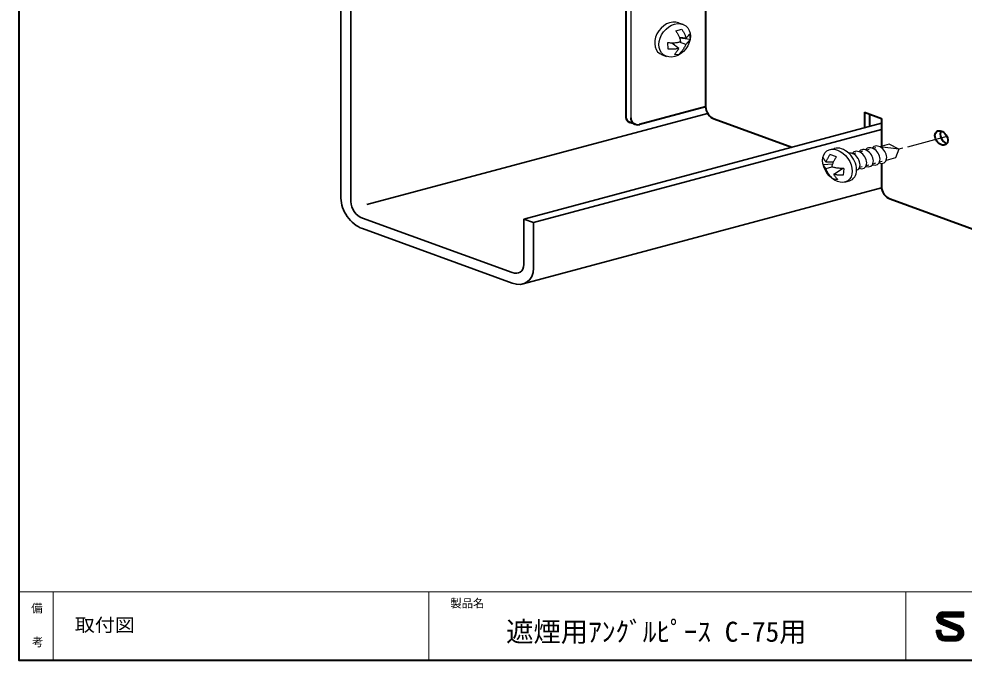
# Model space of a CAD drawing. Units: millimetres on the paper. Extents: x -606 to 595, y -152 to 420.
# Drawn here: x 205 to 412.6, y -151.5 to -10.7 of the extents above; entities that cross this region are included whole.
import ezdxf
from ezdxf.enums import TextEntityAlignment as Align

# ---------------------------------------------------------------- set-up
doc = ezdxf.new("R2010")
doc.units = ezdxf.units.MM
doc.linetypes.add('CHAIN2', pattern=[12, 9, -1, 1, -1])
for name, color, linetype, lineweight in [('0-0_C形鋼', 3, 'Continuous', 35), ('0-1_遮煙ﾋﾟｰｽ', 7, 'Continuous', 40), ('0-5', 4, 'Continuous', 25), ('F-0', 4, 'Continuous', 25)]:
    doc.layers.add(name, color=color, linetype=linetype, lineweight=lineweight)
doc.layers.add('F-2', color=7, linetype='Continuous')
doc.layers.add('F-3', color=7, linetype='Continuous')
doc.styles.add('ＭＳ ゴシック', font='')
doc.styles.get('ＭＳ ゴシック').set_extended_font_data('MS Gothic')

msp = doc.modelspace()

# ---------------------------------------------------------------- linework, layer by layer
at = {"layer": '0-0_C形鋼'}
for p, q in [((275.722, 14.99), (275.722, -50.012)), ((277.883, 14.202), (277.883, -50.799)), ((281.4, -51.46), (356.238, -31.407)), ((315.846, -54.617), (394.416, -33.564)), ((318.008, -55.403), (394.416, -34.93)), ((315.701, -68.868), (394.431, -47.773)), ((280.42, -54.423), (313.311, -66.394)), ((318.008, -55.403), (315.846, -54.617)), ((315.846, -54.617), (315.846, -64.618)), ((318.008, -55.403), (318.008, -65.406)), ((313.312, -68.694), (280.42, -56.723))]:
    msp.add_line(p, q, dxfattribs=at)
for centre, major_axis, start_param, end_param in [((280.42, -51.723), (-3.323, 4.745), 0.7849535, 2.3566391), ((280.42, -51.723), (-1.794, 2.563), 0.7849535, 2.3566391), ((313.309, -63.693), (-3.323, 4.745), 2.3560463, 3.9265462), ((313.309, -63.693), (-1.794, 2.563), 2.3566391, 3.9265462)]:
    msp.add_ellipse(centre, major_axis=major_axis, ratio=0.7, start_param=start_param, end_param=end_param, dxfattribs=at)
at = {"layer": '0-1_遮煙ﾋﾟｰｽ'}
for p, q in [((355.795, -0.278), (355.795, -29.956)), ((338.246, -4.98), (338.246, -31.945)), ((355.795, -29.956), (341.306, -33.838)), ((357.674, -32.64), (374.716, -38.843)), ((390.657, -31.145), (394.416, -32.513)), ((390.657, -31.145), (390.657, -34.571)), ((391.816, -31.566), (391.816, -34.261)), ((394.416, -32.513), (394.416, -38.619)), ((340.304, -33.813), (339.177, -33.402)), ((394.416, -42.387), (394.416, -47.513)), ((396.295, -50.197), (416.97, -57.722))]:
    msp.add_line(p, q, dxfattribs=at)
at = {"layer": '0-1_遮煙ﾋﾟｰｽ', "color": 4, "lineweight": 25}
msp.add_line((339.374, -4.678), (339.374, -32.356), dxfattribs=at)
at = {"layer": '0-1_遮煙ﾋﾟｰｽ'}
for centre, major_axis, ratio, start_param, end_param in [((357.674, -30.64), (-1.329, 1.898), 0.7, 0.7849535, 2.3566391), ((340.178, -31.427), (1.364, 1.777), 0.77, 2.3579332, 3.3801882), ((341.306, -31.838), (1.364, 1.777), 0.77, 2.3579332, 3.932207), ((408.731, -36.49), (-1.004, 1.434), 0.7, 0.2454481, 2.3972014), ((396.295, -48.197), (-1.329, 1.898), 0.7, 0.7849535, 2.3566391)]:
    msp.add_ellipse(centre, major_axis=major_axis, ratio=ratio, start_param=start_param, end_param=end_param, dxfattribs=at)
msp.add_ellipse((407.572, -36.801), major_axis=(-1.004, 1.434), ratio=0.7, dxfattribs=at)
at = {"layer": '0-5'}
for p, q in [((349.857, -11.5), (350.797, -11.842)), ((349.284, -13.296), (350.575, -12.946)), ((352.298, -13.971), (352.384, -15.204)), ((347.401, -15.904), (347.51, -17.256)), ((347.473, -15.913), (347.401, -15.904)), ((347.668, -15.932), (347.473, -15.913)), ((347.862, -15.948), (347.668, -15.932)), ((348.054, -15.961), (347.862, -15.948)), ((348.245, -15.97), (348.054, -15.961)), ((348.433, -15.975), (348.245, -15.97)), ((349.901, -17.154), (348.373, -15.973)), ((348.62, -15.975), (348.433, -15.975)), ((348.804, -15.97), (348.62, -15.975)), ((348.986, -15.961), (348.804, -15.97)), ((349.166, -15.946), (348.986, -15.961)), ((349.343, -15.925), (349.166, -15.946)), ((349.518, -15.899), (349.343, -15.925)), ((349.69, -15.866), (349.518, -15.899)), ((349.859, -15.827), (349.69, -15.866)), ((350.024, -15.781), (349.859, -15.827)), ((350.187, -15.727), (350.024, -15.781)), ((351.494, -14.884), (350.047, -14.746)), ((351.429, -16.285), (350.048, -15.773)), ((352.377, -15.213), (350.103, -14.905)), ((350.263, -15.698), (350.187, -15.727)), ((351.325, -16.548), (351.278, -16.648)), ((351.368, -16.447), (351.325, -16.548)), ((351.408, -16.346), (351.368, -16.447)), ((351.429, -16.285), (351.408, -16.346)), ((346.277, -18.552), (347.217, -18.894)), ((347.668, -17.271), (347.51, -17.256)), ((347.862, -17.288), (347.668, -17.271)), ((348.054, -17.3), (347.862, -17.288)), ((348.245, -17.309), (348.054, -17.3)), ((348.433, -17.314), (348.245, -17.309)), ((348.62, -17.314), (348.433, -17.314)), ((348.804, -17.31), (348.62, -17.314)), ((348.986, -17.3), (348.804, -17.31)), ((348.956, -18.447), (350.011, -18.371)), ((349.017, -18.376), (348.956, -18.447)), ((349.166, -17.285), (348.986, -17.3)), ((349.1, -18.278), (349.017, -18.376)), ((349.182, -18.181), (349.1, -18.278)), ((349.343, -17.265), (349.166, -17.285)), ((349.261, -18.083), (349.182, -18.181)), ((349.339, -17.985), (349.261, -18.083)), ((349.415, -17.887), (349.339, -17.985)), ((349.518, -17.238), (349.343, -17.265)), ((349.489, -17.789), (349.415, -17.887)), ((349.561, -17.69), (349.489, -17.789)), ((349.69, -17.205), (349.518, -17.238)), ((349.63, -17.592), (349.561, -17.69)), ((349.697, -17.493), (349.63, -17.592)), ((349.859, -17.166), (349.69, -17.205)), ((349.76, -17.394), (349.697, -17.493)), ((349.821, -17.294), (349.76, -17.394)), ((349.879, -17.195), (349.821, -17.294)), ((349.901, -17.154), (349.859, -17.166)), ((349.901, -17.154), (349.879, -17.195)), ((350.056, -18.321), (350.011, -18.371)), ((350.142, -18.224), (350.056, -18.321)), ((350.227, -18.127), (350.142, -18.224)), ((350.311, -18.029), (350.227, -18.127)), ((350.394, -17.932), (350.311, -18.029)), ((350.475, -17.834), (350.394, -17.932)), ((350.555, -17.736), (350.475, -17.834)), ((350.633, -17.638), (350.555, -17.736)), ((350.709, -17.54), (350.633, -17.638)), ((350.783, -17.442), (350.709, -17.54)), ((350.854, -17.344), (350.783, -17.442)), ((350.924, -17.245), (350.854, -17.344)), ((350.99, -17.146), (350.924, -17.245)), ((351.054, -17.047), (350.99, -17.146)), ((351.115, -16.948), (351.054, -17.047)), ((351.172, -16.848), (351.115, -16.948)), ((351.227, -16.748), (351.172, -16.848)), ((351.278, -16.648), (351.227, -16.748)), ((383.088, -39.346), (384.054, -39.087)), ((391.706, -39.345), (391.101, -39.508)), ((393.171, -38.953), (392.565, -39.115)), ((396.098, -38.169), (394.03, -38.723)), ((398.267, -39.294), (394.03, -38.723)), ((398.267, -39.294), (396.098, -38.169)), ((398.267, -39.294), (397.507, -41.204)), ((381.565, -41.09), (381.562, -41.086)), ((381.606, -41.155), (381.565, -41.09)), ((381.647, -41.22), (381.606, -41.155)), ((381.688, -41.285), (381.647, -41.22)), ((381.729, -41.35), (381.688, -41.285)), ((381.771, -41.415), (381.729, -41.35)), ((381.812, -41.479), (381.771, -41.415)), ((381.854, -41.542), (381.812, -41.479)), ((384.511, -40.974), (383.113, -40.443)), ((388.778, -40.13), (388.173, -40.292)), ((390.242, -39.738), (389.637, -39.9)), ((397.507, -41.204), (395.438, -41.759)), ((381.647, -42.72), (381.606, -42.655)), ((381.608, -42.659), (383.689, -42.458)), ((381.688, -42.785), (381.647, -42.72)), ((381.729, -42.85), (381.688, -42.785)), ((381.771, -42.915), (381.729, -42.85)), ((381.812, -42.979), (381.771, -42.915)), ((381.854, -43.042), (381.812, -42.979)), ((381.896, -41.606), (381.854, -41.542)), ((381.896, -43.106), (381.854, -43.042)), ((381.939, -41.668), (381.896, -41.606)), ((381.939, -43.168), (381.896, -43.106)), ((381.981, -41.731), (381.939, -41.668)), ((381.981, -43.231), (381.939, -43.168)), ((382.024, -41.792), (381.981, -41.731)), ((382.024, -43.292), (381.981, -43.231)), ((382.068, -41.854), (382.024, -41.792)), ((382.068, -43.354), (382.024, -43.292)), ((382.111, -41.914), (382.068, -41.854)), ((382.111, -43.414), (382.068, -43.354)), ((382.156, -41.974), (382.111, -41.914)), ((382.156, -43.474), (382.111, -43.414)), ((382.2, -42.032), (382.156, -41.974)), ((382.175, -43.499), (382.156, -43.474)), ((382.175, -43.499), (383.586, -43.147)), ((382.175, -43.499), (382.189, -43.549)), ((382.189, -43.549), (382.223, -43.652)), ((382.234, -42.076), (382.2, -42.032)), ((382.234, -42.076), (383.856, -42.066)), ((383.524, -43.087), (383.52, -43.118)), ((383.923, -44.769), (385.835, -43.495)), ((386.155, -43.488), (386.024, -44.992)), ((390.186, -43.166), (389.581, -43.328)), ((391.65, -42.774), (391.045, -42.936)), ((393.115, -42.381), (392.51, -42.543)), ((394.579, -41.989), (393.974, -42.151)), ((382.223, -43.652), (382.262, -43.754)), ((382.262, -43.754), (382.305, -43.856)), ((382.305, -43.856), (382.352, -43.958)), ((382.352, -43.958), (382.404, -44.06)), ((382.404, -44.06), (382.459, -44.161)), ((382.459, -44.161), (382.517, -44.262)), ((382.517, -44.262), (382.58, -44.363)), ((382.58, -44.363), (382.645, -44.464)), ((382.645, -44.464), (382.714, -44.564)), ((382.714, -44.564), (382.785, -44.665)), ((382.785, -44.665), (382.859, -44.765)), ((382.859, -44.765), (382.936, -44.865)), ((382.936, -44.865), (383.015, -44.965)), ((383.015, -44.965), (383.096, -45.064)), ((383.096, -45.064), (383.179, -45.164)), ((383.179, -45.164), (383.264, -45.263)), ((383.264, -45.263), (383.351, -45.363)), ((383.351, -45.363), (383.439, -45.462)), ((383.439, -45.462), (383.528, -45.561)), ((383.528, -45.561), (383.618, -45.66)), ((383.618, -45.66), (383.681, -45.728)), ((383.923, -44.769), (383.927, -44.775)), ((383.927, -44.775), (383.989, -44.876)), ((383.989, -44.876), (384.055, -44.977)), ((384.055, -44.977), (384.123, -45.077)), ((384.123, -45.077), (384.195, -45.178)), ((384.195, -45.178), (384.269, -45.278)), ((384.269, -45.278), (384.346, -45.378)), ((384.346, -45.378), (384.425, -45.478)), ((384.425, -45.478), (384.506, -45.577)), ((384.506, -45.577), (384.589, -45.677)), ((383.681, -45.728), (384.783, -45.901)), ((384.589, -45.677), (384.674, -45.776)), ((384.674, -45.776), (384.76, -45.876)), ((384.76, -45.876), (384.783, -45.901)), ((386.4, -46.49), (387.366, -46.231))]:
    msp.add_line(p, q, dxfattribs=at)
at = {"layer": '0-5', "linetype": 'CHAIN2'}
msp.add_line((408.792, -36.474), (398.267, -39.294), dxfattribs=at)
at = {"layer": '0-5'}
for points in [[(349.284, -13.296), (349.349, -13.398), (349.442, -13.546), (349.531, -13.694), (349.616, -13.842), (349.698, -13.989), (349.776, -14.136), (349.849, -14.283), (349.917, -14.429), (349.98, -14.575), (350.038, -14.72), (350.09, -14.865), (350.136, -15.01), (350.176, -15.154), (350.209, -15.297), (350.235, -15.44), (350.254, -15.582), (350.263, -15.698)], [(350.575, -12.946), (350.643, -13.052), (350.735, -13.2), (350.825, -13.348), (350.91, -13.495), (350.992, -13.643), (351.069, -13.79), (351.142, -13.936), (351.211, -14.082), (351.274, -14.228), (351.332, -14.374), (351.384, -14.519), (351.43, -14.663), (351.469, -14.807), (351.488, -14.889)], [(352.298, -13.971), (352.276, -13.999), (352.225, -14.061), (352.175, -14.123), (352.124, -14.185), (352.073, -14.246), (352.021, -14.308), (351.97, -14.368), (351.918, -14.428), (351.867, -14.488), (351.814, -14.547), (351.762, -14.605), (351.709, -14.662), (351.656, -14.719), (351.602, -14.775), (351.548, -14.83), (351.494, -14.884), (351.488, -14.889)], [(352.384, -15.204), (352.377, -15.213), (352.326, -15.275), (352.276, -15.338), (352.225, -15.4), (352.175, -15.462), (352.124, -15.524), (352.073, -15.586), (352.021, -15.647), (351.97, -15.707), (351.918, -15.767), (351.867, -15.827), (351.814, -15.886), (351.762, -15.944), (351.709, -16.001), (351.656, -16.058), (351.602, -16.114), (351.548, -16.169), (351.494, -16.223), (351.439, -16.276), (351.429, -16.285)], [(383.113, -40.443), (383.049, -40.536), (382.956, -40.674), (382.866, -40.812), (382.78, -40.949), (382.697, -41.086), (382.618, -41.223), (382.544, -41.36), (382.474, -41.496), (382.409, -41.632), (382.349, -41.768), (382.295, -41.903), (382.246, -42.038), (382.234, -42.076)], [(384.511, -40.974), (384.458, -41.049), (384.366, -41.187), (384.276, -41.325), (384.189, -41.462), (384.107, -41.599), (384.028, -41.736), (383.953, -41.873), (383.883, -42.009), (383.818, -42.145), (383.759, -42.281), (383.704, -42.416), (383.655, -42.551), (383.613, -42.686), (383.577, -42.82), (383.547, -42.954), (383.524, -43.087)], [(386.155, -43.488), (386.082, -43.49), (385.889, -43.495), (385.697, -43.496), (385.508, -43.493), (385.321, -43.487), (385.136, -43.477), (384.954, -43.463), (384.775, -43.444), (384.598, -43.42), (384.424, -43.391), (384.253, -43.356), (384.086, -43.315), (383.922, -43.269), (383.762, -43.216), (383.606, -43.156), (383.52, -43.118)], [(386.024, -44.992), (385.889, -44.995), (385.697, -44.996), (385.508, -44.993), (385.321, -44.987), (385.136, -44.977), (384.954, -44.963), (384.775, -44.944), (384.598, -44.92), (384.424, -44.891), (384.253, -44.856), (384.086, -44.815), (383.923, -44.769)]]:
    msp.add_lwpolyline(points, dxfattribs=at)
for centre, major_axis, ratio, start_param, end_param in [((348.067, -15.026), (2.435, 3.173), 0.77, 0.238172, 3.3797646), ((385.71, -42.659), (-2.294, 3.277), 0.7, 2.8917115, 6.0341232), ((390.946, -41.256), (-1.205, 1.72), 0.7, 2.3685223, 6.5573125), ((392.41, -40.863), (-1.205, 1.72), 0.7, 2.3685223, 6.5573125), ((393.874, -40.471), (-1.205, 1.72), 0.7, 2.3685223, 6.5573125), ((388.017, -42.041), (-1.205, 1.72), 0.7, 2.9382561, 5.9875786), ((389.481, -41.648), (-1.205, 1.72), 0.7, 2.3685223, 6.5573125)]:
    msp.add_ellipse(centre, major_axis=major_axis, ratio=ratio, start_param=start_param, end_param=end_param, dxfattribs=at)
for centre, major_axis, ratio in [((349.007, -15.368), (2.435, 3.173), 0.77), ((384.744, -42.918), (-2.294, 3.277), 0.7)]:
    msp.add_ellipse(centre, major_axis=major_axis, ratio=ratio, dxfattribs=at)
at = {"layer": 'F-0', "lineweight": 18}
for p, q in [((205, -136.5), (594.5, -136.5)), ((212.5, -136.5), (212.5, -151.5)), ((295, -136.5), (295, -151.5)), ((399.75, -136.5), (399.75, -151.5))]:
    msp.add_line(p, q, dxfattribs=at)
at = {"layer": 'F-0'}
for p, q in [((407.307, -141.05), (412.513, -141.05)), ((407.85, -140.928), (412.513, -140.928)), ((412.513, -141.961), (412.513, -140.928)), ((406.518, -142.316), (407.859, -142.316)), ((406.529, -142.105), (407.887, -142.105)), ((406.541, -142.527), (408.072, -142.527)), ((406.574, -141.894), (412.513, -141.894)), ((406.598, -142.738), (408.58, -142.738)), ((406.656, -141.683), (412.513, -141.683)), ((406.696, -142.949), (409.088, -142.949)), ((406.785, -141.472), (412.513, -141.472)), ((406.845, -143.16), (409.597, -143.16)), ((406.98, -141.261), (412.513, -141.261)), ((408.025, -142.508), (411.445, -143.926)), ((408.108, -141.961), (412.513, -141.961)), ((406.518, -144.925), (407.55, -144.925)), ((406.518, -145.524), (406.518, -144.925)), ((406.519, -145.058), (407.551, -145.058)), ((406.519, -145.269), (407.551, -145.269)), ((407.074, -143.371), (410.105, -143.371)), ((407.351, -143.526), (410.884, -144.991)), ((407.485, -143.582), (410.614, -143.582)), ((407.55, -145.558), (407.55, -144.925)), ((407.993, -143.792), (411.122, -143.792)), ((408.502, -144.003), (411.607, -144.003)), ((409.01, -144.214), (411.912, -144.214)), ((409.519, -144.425), (412.119, -144.425)), ((410.027, -144.636), (412.267, -144.636)), ((410.536, -144.847), (412.375, -144.847)), ((411.02, -145.058), (412.449, -145.058)), ((411.225, -145.269), (412.494, -145.269)), ((406.519, -145.48), (407.551, -145.48)), ((406.526, -145.691), (407.564, -145.691)), ((406.559, -145.902), (407.646, -145.902)), ((406.621, -146.113), (407.848, -146.113)), ((406.713, -146.324), (412.318, -146.324)), ((406.843, -146.535), (412.188, -146.535)), ((407.022, -146.746), (412.01, -146.746)), ((407.276, -146.957), (411.755, -146.957)), ((407.702, -147.167), (411.329, -147.167)), ((408.216, -146.224), (410.75, -146.224)), ((408.25, -147.256), (410.925, -147.256)), ((411.04, -146.113), (412.41, -146.113)), ((411.233, -145.902), (412.471, -145.902)), ((411.304, -145.48), (412.512, -145.48)), ((411.306, -145.691), (412.505, -145.691))]:
    msp.add_line(p, q, dxfattribs=at)
at = {"layer": 'F-0', "color": 7, "lineweight": 40}
msp.add_lwpolyline([(205, 123.5), (205, -151.5), (594.5, -151.5)], dxfattribs=at)
at = {"layer": 'F-0'}
for centre, radius, start, end in [((407.868, -142.279), 1.35, 90.76968, 251.60579), ((408.134, -142.245), 0.284, 92.62549, 247.52919), ((410.682, -145.592), 0.632, 267.5421, 69.85329), ((410.782, -145.525), 1.731, 269.93188, 67.46921), ((408.25, -145.524), 1.732, 179.99979, 270.00009), ((408.216, -145.558), 0.666, 179.99979, 270.00009)]:
    msp.add_arc(centre, radius, start, end, dxfattribs=at)

# ---------------------------------------------------------------- texts
at = {"layer": 'F-2', "style": 'ＭＳ ゴシック'}
for s, p in [('備', (207.711, -141.587)), ('製品名', (299.727, -140.502)), ('考', (207.89, -149.01))]:
    msp.add_text(s, height=1.833, dxfattribs=at).set_placement(p, align=Align.BOTTOM_LEFT)
at = {"layer": 'F-3', "style": 'ＭＳ ゴシック', "width": 1.1}
msp.add_text('取付図', height=2.933, dxfattribs=at).set_placement((217.264, -146.132), align=Align.BOTTOM_LEFT)
at = {"layer": 'F-3', "style": 'ＭＳ ゴシック'}
msp.add_text('遮煙用ｱﾝｸﾞﾙﾋﾟｰｽ C-75用', height=4.399, dxfattribs=at).set_placement((312.001, -148.79), align=Align.BOTTOM_LEFT)

doc.saveas('drawing.dxf')
